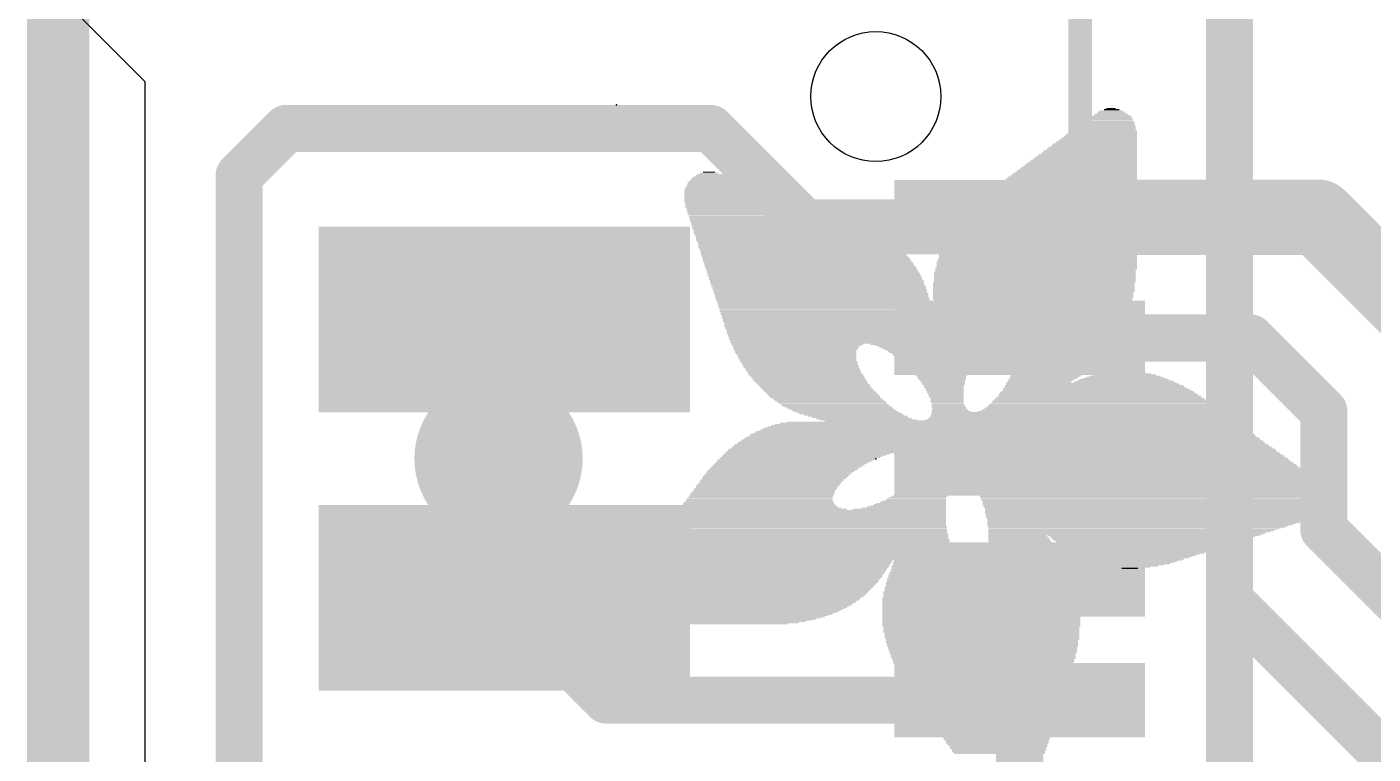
# Model space of a CAD drawing. Extents: x -0.1 to 50.8, y -0.1 to 23.
# Drawn here: x -0.13 to 7.12, y 9.84 to 13.75 of the extents above; entities that cross this region are included whole.
import ezdxf

# ---------------------------------------------------------------- set-up
doc = ezdxf.new("R2010")
doc.units = 0
for name, color, linetype in [('1', 12, 'CONTINUOUS'), ('16', 132, 'CONTINUOUS'), ('18', 110, 'CONTINUOUS'), ('20', 53, 'CONTINUOUS'), ('21', 40, 'CONTINUOUS'), ('22', 6, 'CONTINUOUS'), ('23', 40, 'CONTINUOUS'), ('24', 6, 'CONTINUOUS')]:
    doc.layers.add(name, color=color, linetype=linetype)

# ---------------------------------------------------------------- blocks, each defined once
blk = doc.blocks.new('RECT')
blk.add_solid([(-0.5, -0.5), (0.5, -0.5), (-0.5, 0.5), (0.5, 0.5)])
blk = doc.blocks.new('ROUNDV')
at = {"const_width": 0.5}
blk.add_lwpolyline([(0, -0.25, 1), (0, 0.25, 1), (0, -0.25)], format="xyb", dxfattribs=at)

msp = doc.modelspace()

# ---------------------------------------------------------------- linework, layer by layer
at = {"layer": '1'}
for points, const_width in [([(0, 22.86), (0, 0)], 0.254), ([(1.016, 12.954), (1.27, 13.208)], 0.254), ([(1.27, 13.208), (3.556, 13.208)], 0.254), ([(3.556, 13.208), (4.064, 12.7)], 0.254), ([(1.016, 9.271), (1.016, 12.954)], 0.254), ([(5.22, 12.73), (6.828, 12.73)], 0.4064), ([(6.828, 12.73), (7.549, 12.009)], 0.4064), ([(5.19, 12.7), (5.22, 12.73)], 0.254), ([(4.064, 12.7), (5.19, 12.7)], 0.254), ([(5.22, 12.08), (6.462, 12.08)], 0.254), ([(6.462, 12.08), (6.858, 11.684)], 0.254), ([(6.858, 11.684), (6.858, 11.049)], 0.254), ([(5.22, 11.43), (6.223, 11.43)], 0.254), ([(6.223, 11.43), (6.35, 11.303)], 0.254), ([(6.35, 11.303), (6.35, 10.668)], 0.254), ([(6.858, 11.049), (7.493, 10.414)], 0.254), ([(2.995, 10.13), (2.445, 10.68)], 0.254), ([(6.35, 10.668), (7.874, 9.144)], 0.254), ([(5.22, 10.13), (2.995, 10.13)], 0.254), ([(5.22, 10.13), (5.22, 8.255)], 0.254)]:
    msp.add_lwpolyline(points, dxfattribs=dict(at, const_width=const_width))
for points, const_width in [([(1.27, 13.2715, 1), (1.27, 13.1445)], 0.127), ([(1.3149, 13.1631, 1), (1.2251, 13.2529)], 0.127), ([(3.6009, 13.2529, 1), (3.5111, 13.1631)], 0.127), ([(3.556, 13.1445, 1), (3.556, 13.2715)], 0.127), ([(1.0795, 12.954, 1), (0.9525, 12.954)], 0.127), ([(0.9711, 12.9989, 1), (1.0609, 12.9091)], 0.127), ([(5.22, 12.8316, 1), (5.22, 12.6284)], 0.2032), ([(6.8998, 12.8018, 1), (6.7562, 12.6582)], 0.2032), ([(6.828, 12.6284, 1), (6.828, 12.8316)], 0.2032), ([(5.2649, 12.6851, 1), (5.1751, 12.7749)], 0.127), ([(4.064, 12.7635, 1), (4.064, 12.6365)], 0.127), ([(4.0191, 12.6551, 1), (4.1089, 12.7449)], 0.127), ([(5.1451, 12.7449, 1), (5.2349, 12.6551)], 0.127), ([(5.19, 12.6365, 1), (5.19, 12.7635)], 0.127), ([(5.22, 12.1435, 1), (5.22, 12.0165)], 0.127), ([(6.5069, 12.1249, 1), (6.4171, 12.0351)], 0.127), ([(6.462, 12.0165, 1), (6.462, 12.1435)], 0.127), ([(6.9215, 11.684, 1), (6.7945, 11.684)], 0.127), ([(6.8131, 11.6391, 1), (6.9029, 11.7289)], 0.127), ([(5.22, 11.4935, 1), (5.22, 11.3665)], 0.127), ([(6.2679, 11.4749, 1), (6.1781, 11.3851)], 0.127), ([(6.223, 11.3665, 1), (6.223, 11.4935)], 0.127), ([(6.4135, 11.303, 1), (6.2865, 11.303)], 0.127), ([(6.3051, 11.2581, 1), (6.3949, 11.3479)], 0.127), ([(6.9029, 11.0939, 1), (6.8131, 11.0041)], 0.127), ([(6.7945, 11.049, 1), (6.9215, 11.049)], 0.127), ([(2.4899, 10.7249, 1), (2.4001, 10.6351)], 0.127), ([(6.3949, 10.7129, 1), (6.3051, 10.6231)], 0.127), ([(6.2865, 10.668, 1), (6.4135, 10.668)], 0.127), ([(2.995, 10.1935, 1), (2.995, 10.0665)], 0.127), ([(2.9501, 10.0851, 1), (3.0399, 10.1749)], 0.127), ([(5.2835, 10.13, 1), (5.1565, 10.13)], 0.127), ([(5.22, 10.0665, 1), (5.22, 10.1935)], 0.127)]:
    msp.add_lwpolyline(points, format="xyb", dxfattribs=dict(at, const_width=const_width))
at = {"layer": '16', "const_width": 0.254}
for points in [[(0, 0), (0, 22.86)], [(6.35, 15.24), (6.35, 4.191)]]:
    msp.add_lwpolyline(points, dxfattribs=at)
at = {"layer": '20'}
for p, q in [((0, 13.97), (0.508, 13.462)), ((0.508, 13.462), (0.508, 9.398))]:
    msp.add_line(p, q, dxfattribs=at)
msp.add_circle((4.445, 13.38), 0.35, dxfattribs=at)
at = {"layer": '21', "const_width": 0.127}
for points in [[(0.145, 15.23), (0.145, 7.63)], [(5.545, 13.93), (5.545, 13.13)]]:
    msp.add_lwpolyline(points, dxfattribs=at)
at = {"layer": '21', "const_width": 0.0635}
msp.add_lwpolyline([(5.5133, 13.13, 1), (5.5767, 13.13)], format="xyb", dxfattribs=at)
at = {"layer": '23'}
msp.add_point((4.445, 11.43), dxfattribs=at)
at = {"layer": '24'}
msp.add_point((3.048, 13.335), dxfattribs=at)

# ---------------------------------------------------------------- block references
at = {"layer": '1', "xscale": 0.4, "yscale": 1.35, "rotation": 270}
for p in [(5.22, 12.73), (5.22, 12.08), (5.22, 11.43), (5.22, 10.78), (5.22, 10.13)]:
    msp.add_blockref('RECT', p, dxfattribs=at)
at = {"layer": '1', "xscale": 2}
for p in [(2.445, 12.18), (2.445, 10.68)]:
    msp.add_blockref('RECT', p, dxfattribs=at)
at = {"layer": '18', "xscale": 0.9064, "yscale": 0.9064}
msp.add_blockref('ROUNDV', (2.413, 11.43), dxfattribs=at)
msp.add_blockref('ROUNDV', (2.413, 11.43), dxfattribs=at)
at = {"layer": '22'}
for p, xscale, yscale in [((5.7118, 13.2652), 0.2286, 0.0063), ((5.7119, 13.2715), 0.2159, 0.0064), ((5.715, 13.2779), 0.1968, 0.0063), ((5.7118, 13.2842), 0.1778, 0.0064), ((5.715, 13.2906), 0.1588, 0.0063), ((5.7119, 13.2969), 0.1397, 0.0064), ((5.715, 13.3033), 0.1206, 0.0063), ((5.715, 13.3096), 0.0826, 0.0064), ((5.7118, 13.316), 0.0508, 0.0063), ((5.6769, 13.1953), 0.3492, 0.0064), ((5.6769, 13.2017), 0.3366, 0.0063), ((5.6801, 13.208), 0.3302, 0.0064), ((5.6865, 13.2144), 0.3175, 0.0063), ((5.6896, 13.2207), 0.3112, 0.0064), ((5.6896, 13.2271), 0.2984, 0.0063), ((5.6959, 13.2334), 0.2857, 0.0064), ((5.6991, 13.2398), 0.2794, 0.0063), ((5.6992, 13.2461), 0.2667, 0.0064), ((5.7055, 13.2525), 0.254, 0.0063), ((5.7054, 13.2588), 0.2413, 0.0064), ((5.6261, 13.1255), 0.4508, 0.0063), ((5.6325, 13.1318), 0.4381, 0.0064), ((5.6356, 13.1382), 0.4318, 0.0063), ((5.642, 13.1445), 0.4191, 0.0064), ((5.6452, 13.1509), 0.4127, 0.0063), ((5.6483, 13.1572), 0.4064, 0.0064), ((5.6547, 13.1636), 0.3937, 0.0063), ((5.6579, 13.1699), 0.3873, 0.0064), ((5.661, 13.1763), 0.381, 0.0063), ((5.6673, 13.1826), 0.3683, 0.0064), ((5.6706, 13.189), 0.3619, 0.0063), ((5.5753, 13.0493), 0.5524, 0.0063), ((5.5785, 13.0556), 0.5461, 0.0064), ((5.5848, 13.062), 0.5334, 0.0063), ((5.588, 13.0683), 0.527, 0.0064), ((5.5944, 13.0747), 0.5143, 0.0063), ((5.5975, 13.081), 0.508, 0.0064), ((5.6007, 13.0874), 0.5016, 0.0063), ((5.6071, 13.0937), 0.4889, 0.0064), ((5.6102, 13.1001), 0.4826, 0.0063), ((5.6134, 13.1064), 0.4762, 0.0064), ((5.6198, 13.1128), 0.4635, 0.0063), ((5.6229, 13.1191), 0.4572, 0.0064), ((5.5277, 12.9794), 0.6477, 0.0064), ((5.5309, 12.9858), 0.6413, 0.0063), ((5.5372, 12.9921), 0.6286, 0.0064), ((5.5404, 12.9985), 0.6223, 0.0063), ((5.5467, 13.0048), 0.6096, 0.0064), ((5.5499, 13.0112), 0.6032, 0.0063), ((5.5531, 13.0175), 0.5969, 0.0064), ((5.5594, 13.0239), 0.5842, 0.0063), ((5.5626, 13.0302), 0.5778, 0.0064), ((5.5658, 13.0366), 0.5715, 0.0063), ((5.5721, 13.0429), 0.5588, 0.0064), ((3.6132, 12.9032), 0.3747, 0.0064), ((3.5973, 12.9159), 0.3302, 0.0064), ((3.6037, 12.9096), 0.3429, 0.0063), ((3.5878, 12.9223), 0.2985, 0.0063), ((3.5846, 12.9286), 0.2794, 0.0064), ((3.5751, 12.935), 0.2477, 0.0063), ((3.5687, 12.9413), 0.2222, 0.0064), ((3.5624, 12.9477), 0.1969, 0.0063), ((3.5592, 12.954), 0.1651, 0.0064), ((3.5529, 12.9604), 0.1397, 0.0063), ((3.5465, 12.9667), 0.1016, 0.0064), ((3.5465, 12.9731), 0.0635, 0.0063), ((5.4769, 12.9032), 0.7493, 0.0064), ((5.4801, 12.9096), 0.7429, 0.0063), ((5.4832, 12.9159), 0.7366, 0.0064), ((5.4896, 12.9223), 0.7239, 0.0063), ((5.4928, 12.9286), 0.7175, 0.0064), ((5.4991, 12.935), 0.7048, 0.0063), ((5.5023, 12.9413), 0.6985, 0.0064), ((5.5055, 12.9477), 0.6921, 0.0063), ((5.5118, 12.954), 0.6794, 0.0064), ((5.515, 12.9604), 0.6731, 0.0063), ((5.5182, 12.9667), 0.6667, 0.0064), ((5.5245, 12.9731), 0.654, 0.0063), ((3.6449, 12.8778), 0.4636, 0.0064), ((3.6544, 12.8715), 0.4826, 0.0063), ((3.6608, 12.8651), 0.4953, 0.0064), ((3.6798, 12.8524), 0.5334, 0.0064), ((3.6925, 12.846), 0.5588, 0.0063), ((3.7116, 12.8334), 0.5969, 0.0063), ((3.6735, 12.8588), 0.5207, 0.0063), ((3.7021, 12.8397), 0.5779, 0.0064), ((3.6386, 12.8841), 0.4381, 0.0063), ((3.6259, 12.8905), 0.4127, 0.0064), ((3.6227, 12.8969), 0.3937, 0.0063), ((5.4293, 12.8334), 0.8445, 0.0063), ((5.4356, 12.8397), 0.8318, 0.0064), ((5.4388, 12.846), 0.8255, 0.0063), ((5.442, 12.8524), 0.8191, 0.0064), ((5.4451, 12.8588), 0.8128, 0.0063), ((5.4515, 12.8651), 0.8001, 0.0064), ((5.4546, 12.8715), 0.7937, 0.0063), ((5.4578, 12.8778), 0.7874, 0.0064), ((5.4642, 12.8841), 0.7747, 0.0063), ((5.4674, 12.8905), 0.7683, 0.0064), ((5.4705, 12.8969), 0.762, 0.0063), ((3.7211, 12.827), 0.616, 0.0064), ((3.7306, 12.8207), 0.635, 0.0063), ((3.7402, 12.8143), 0.6541, 0.0064), ((3.7624, 12.8016), 0.6858, 0.0064), ((3.7719, 12.7953), 0.7048, 0.0063), ((3.7814, 12.7889), 0.7239, 0.0064), ((3.7529, 12.8079), 0.6667, 0.0063), ((3.791, 12.7826), 0.7429, 0.0063), ((3.8227, 12.7635), 0.7938, 0.0064), ((3.8037, 12.7762), 0.7557, 0.0064), ((3.8132, 12.7698), 0.7747, 0.0063), ((3.8354, 12.7572), 0.8064, 0.0063), ((5.3912, 12.7572), 0.9207, 0.0063), ((5.3943, 12.7635), 0.9144, 0.0064), ((5.3975, 12.7698), 0.908, 0.0063), ((5.4007, 12.7762), 0.9017, 0.0064), ((5.4039, 12.7826), 0.8953, 0.0063), ((5.407, 12.7889), 0.889, 0.0064), ((5.4102, 12.7953), 0.8826, 0.0063), ((5.4134, 12.8016), 0.8763, 0.0064), ((5.4165, 12.8079), 0.8699, 0.0063), ((5.4197, 12.8143), 0.8636, 0.0064), ((5.4229, 12.8207), 0.8572, 0.0063), ((5.4261, 12.827), 0.8509, 0.0064), ((3.8545, 12.7445), 0.8445, 0.0063), ((3.845, 12.7508), 0.8255, 0.0064), ((3.8735, 12.7317), 0.87, 0.0063), ((3.883, 12.7254), 0.889, 0.0064), ((3.8672, 12.7381), 0.8573, 0.0064), ((3.8926, 12.7191), 0.8953, 0.0063), ((3.8989, 12.7127), 0.908, 0.0064), ((3.9053, 12.7064), 0.9207, 0.0063), ((3.9148, 12.7), 0.9271, 0.0064), ((3.9211, 12.6936), 0.9398, 0.0063), ((3.9275, 12.6873), 0.9525, 0.0064), ((5.3626, 12.6873), 0.9779, 0.0064), ((5.3658, 12.6936), 0.9715, 0.0063), ((5.3689, 12.7064), 0.9652, 0.0063), ((5.3689, 12.7), 0.9652, 0.0064), ((5.3721, 12.7127), 0.9588, 0.0064), ((5.3753, 12.7191), 0.9525, 0.0063), ((5.3784, 12.7254), 0.9461, 0.0064), ((5.3816, 12.7381), 0.9398, 0.0064), ((5.3816, 12.7317), 0.9398, 0.0063), ((5.3848, 12.7445), 0.9334, 0.0063), ((5.388, 12.7508), 0.9271, 0.0064), ((3.937, 12.681), 0.9588, 0.0063), ((3.9497, 12.6683), 0.9842, 0.0063), ((3.9434, 12.6746), 0.9715, 0.0064), ((3.9624, 12.6555), 0.997, 0.0063), ((3.9656, 12.6492), 1.0033, 0.0064), ((3.9719, 12.6429), 1.016, 0.0063), ((3.9561, 12.6619), 0.9843, 0.0064), ((3.9783, 12.6365), 1.016, 0.0064), ((3.9815, 12.6302), 1.0223, 0.0063), ((3.991, 12.6238), 1.0287, 0.0064), ((3.9942, 12.6174), 1.0351, 0.0063), ((5.3403, 12.6174), 1.0223, 0.0063), ((5.3435, 12.6302), 1.016, 0.0063), ((5.3435, 12.6238), 1.016, 0.0064), ((5.3467, 12.6429), 1.0096, 0.0063), ((5.3467, 12.6365), 1.0096, 0.0064), ((5.3498, 12.6492), 1.0033, 0.0064), ((5.3531, 12.6619), 0.9969, 0.0064), ((5.3531, 12.6555), 0.9969, 0.0063), ((5.3562, 12.6683), 0.9906, 0.0063), ((5.3594, 12.681), 0.9842, 0.0063), ((5.3594, 12.6746), 0.9842, 0.0064), ((4.0005, 12.6111), 1.0478, 0.0064), ((4.0037, 12.6048), 1.0541, 0.0063), ((4.0132, 12.5921), 1.0604, 0.0063), ((4.0101, 12.5984), 1.0541, 0.0064), ((4.0196, 12.5857), 1.0605, 0.0064), ((4.0227, 12.5793), 1.0668, 0.0063), ((4.029, 12.573), 1.0795, 0.0064), ((4.0323, 12.5667), 1.0859, 0.0063), ((4.0386, 12.5603), 1.0858, 0.0064), ((4.0418, 12.554), 1.0922, 0.0063), ((4.045, 12.5476), 1.0859, 0.0064), ((4.0513, 12.5412), 1.0986, 0.0063), ((5.3213, 12.5412), 1.0604, 0.0063), ((5.3245, 12.5603), 1.0541, 0.0064), ((5.3245, 12.554), 1.0541, 0.0063), ((5.3245, 12.5476), 1.0541, 0.0064), ((5.3277, 12.573), 1.0477, 0.0064), ((5.3277, 12.5667), 1.0477, 0.0063), ((5.3308, 12.5857), 1.0414, 0.0064), ((5.3308, 12.5793), 1.0414, 0.0063), ((5.334, 12.5984), 1.035, 0.0064), ((5.334, 12.5921), 1.035, 0.0063), ((5.3372, 12.6111), 1.0287, 0.0064), ((5.3372, 12.6048), 1.0287, 0.0063), ((4.0513, 12.5349), 1.0986, 0.0064), ((4.0545, 12.5286), 1.1049, 0.0063), ((4.064, 12.5159), 1.1112, 0.0063), ((4.0672, 12.5095), 1.1176, 0.0064), ((4.0609, 12.5222), 1.1049, 0.0064), ((4.0735, 12.5031), 1.1176, 0.0063), ((4.0735, 12.4968), 1.1176, 0.0064), ((4.0767, 12.4905), 1.124, 0.0063), ((4.0863, 12.4778), 1.1303, 0.0063), ((4.0863, 12.4714), 1.1303, 0.0064), ((4.0831, 12.4841), 1.1239, 0.0064), ((5.3117, 12.4905), 1.0795, 0.0063), ((5.3117, 12.4841), 1.0795, 0.0064), ((5.3117, 12.4778), 1.0795, 0.0063), ((5.3117, 12.4714), 1.0795, 0.0064), ((5.315, 12.5031), 1.0731, 0.0063), ((5.315, 12.4968), 1.0731, 0.0064), ((5.3181, 12.5286), 1.0668, 0.0063), ((5.3181, 12.5222), 1.0668, 0.0064), ((5.3181, 12.5159), 1.0668, 0.0063), ((5.3181, 12.5095), 1.0668, 0.0064), ((5.3213, 12.5349), 1.0604, 0.0064), ((4.0957, 12.4587), 1.1367, 0.0064), ((4.0957, 12.4524), 1.1367, 0.0063), ((4.0926, 12.465), 1.1303, 0.0063), ((4.1021, 12.446), 1.1366, 0.0064), ((4.1021, 12.4397), 1.1366, 0.0063), ((4.1053, 12.4333), 1.143, 0.0064), ((4.1116, 12.4269), 1.143, 0.0063), ((4.1116, 12.4206), 1.143, 0.0064), ((4.1148, 12.4143), 1.1494, 0.0063), ((4.118, 12.4079), 1.143, 0.0064), ((4.1212, 12.4016), 1.1493, 0.0063), ((4.1212, 12.3952), 1.1493, 0.0064), ((5.3022, 12.4333), 1.0859, 0.0064), ((5.3022, 12.4269), 1.0859, 0.0063), ((5.3022, 12.4206), 1.0859, 0.0064), ((5.3022, 12.4143), 1.0859, 0.0063), ((5.3022, 12.4079), 1.0859, 0.0064), ((5.3022, 12.4016), 1.0859, 0.0063), ((5.3022, 12.3952), 1.0859, 0.0064), ((5.3086, 12.4587), 1.0858, 0.0064), ((5.3086, 12.4524), 1.0858, 0.0063), ((5.3055, 12.446), 1.0795, 0.0064), ((5.3055, 12.4397), 1.0795, 0.0063), ((5.3117, 12.465), 1.0795, 0.0063), ((4.1275, 12.3889), 1.1494, 0.0063), ((4.1275, 12.3825), 1.1494, 0.0064), ((4.1275, 12.3762), 1.1494, 0.0063), ((4.1338, 12.3698), 1.1493, 0.0064), ((4.1338, 12.3635), 1.1493, 0.0063), ((4.1371, 12.3571), 1.1557, 0.0064), ((4.1402, 12.3508), 1.1494, 0.0063), ((4.1402, 12.3444), 1.1494, 0.0064), ((4.1433, 12.3381), 1.1557, 0.0063), ((4.1466, 12.3317), 1.1493, 0.0064), ((4.1466, 12.3254), 1.1493, 0.0063), ((5.2959, 12.3762), 1.0858, 0.0063), ((5.2959, 12.3698), 1.0858, 0.0064), ((5.2959, 12.3635), 1.0858, 0.0063), ((5.2959, 12.3571), 1.0858, 0.0064), ((5.2959, 12.3508), 1.0858, 0.0063), ((5.2959, 12.3444), 1.0858, 0.0064), ((5.2959, 12.3381), 1.0858, 0.0063), ((5.2959, 12.3317), 1.0858, 0.0064), ((5.2927, 12.3254), 1.0795, 0.0063), ((5.3022, 12.3889), 1.0859, 0.0063), ((5.3022, 12.3825), 1.0859, 0.0064), ((4.1498, 12.319), 1.1557, 0.0064), ((4.1529, 12.3127), 1.1494, 0.0063), ((4.1529, 12.3063), 1.1494, 0.0064), ((4.1529, 12.3), 1.1494, 0.0063), ((4.1593, 12.2936), 1.1493, 0.0064), ((4.1593, 12.2873), 1.1493, 0.0063), ((4.1593, 12.2809), 1.1493, 0.0064), ((4.1656, 12.2746), 1.1494, 0.0063), ((4.1656, 12.2682), 1.1494, 0.0064), ((4.1656, 12.2619), 1.1494, 0.0063), ((4.1688, 12.2555), 1.143, 0.0064), ((5.2927, 12.319), 1.0795, 0.0064), ((5.2927, 12.3127), 1.0795, 0.0063), ((5.2927, 12.3063), 1.0795, 0.0064), ((5.2927, 12.3), 1.0795, 0.0063), ((5.2896, 12.2936), 1.0731, 0.0064), ((5.2896, 12.2873), 1.0731, 0.0063), ((5.2927, 12.2809), 1.0668, 0.0064), ((5.2927, 12.2746), 1.0668, 0.0063), ((5.2927, 12.2682), 1.0668, 0.0064), ((5.2896, 12.2619), 1.0605, 0.0063), ((5.2896, 12.2555), 1.0605, 0.0064), ((4.1719, 12.2492), 1.1493, 0.0063), ((4.1719, 12.2428), 1.1493, 0.0064), ((4.1751, 12.2365), 1.143, 0.0063), ((4.1783, 12.2301), 1.1494, 0.0064), ((4.1783, 12.2238), 1.1494, 0.0063), ((4.7085, 12.2174), 2.1971, 0.0064), ((4.7085, 12.2111), 2.1971, 0.0063), ((4.7085, 12.2047), 2.1971, 0.0064), ((4.7085, 12.1984), 2.1844, 0.0063), ((4.7085, 12.192), 2.1844, 0.0064), ((4.7085, 12.1857), 2.1844, 0.0063), ((4.7085, 12.1793), 2.1717, 0.0064), ((5.2896, 12.2492), 1.0605, 0.0063), ((5.2864, 12.2428), 1.0541, 0.0064), ((5.2864, 12.2365), 1.0541, 0.0063), ((5.2864, 12.2301), 1.0541, 0.0064), ((5.2864, 12.2238), 1.0541, 0.0063), ((4.7085, 12.173), 2.1717, 0.0063), ((4.3879, 12.1666), 1.5303, 0.0064), ((4.3815, 12.1603), 1.505, 0.0063), ((4.372, 12.1476), 1.4859, 0.0063), ((4.3656, 12.1412), 1.4732, 0.0064), ((4.3752, 12.1539), 1.4923, 0.0064), ((4.3624, 12.1285), 1.4541, 0.0064), ((4.3657, 12.1349), 1.4605, 0.0063), ((4.3624, 12.1222), 1.4415, 0.0063), ((4.3561, 12.1095), 1.4288, 0.0063), ((4.3593, 12.1158), 1.4351, 0.0064), ((5.4896, 12.1666), 0.5969, 0.0064), ((5.4959, 12.1603), 0.5842, 0.0063), ((5.4991, 12.1539), 0.5778, 0.0064), ((5.4991, 12.1476), 0.5652, 0.0063), ((5.4991, 12.1412), 0.5652, 0.0064), ((5.4991, 12.1349), 0.5524, 0.0063), ((5.4991, 12.1285), 0.5524, 0.0064), ((5.496, 12.1222), 0.5461, 0.0063), ((5.4991, 12.1158), 0.5398, 0.0064), ((5.4959, 12.1095), 0.5334, 0.0063), ((4.3529, 12.1031), 1.4224, 0.0064), ((4.3529, 12.0968), 1.4097, 0.0063), ((4.3498, 12.0904), 1.4033, 0.0064), ((4.3466, 12.0777), 1.3843, 0.0064), ((4.3466, 12.0714), 1.3843, 0.0063), ((4.3498, 12.0841), 1.3907, 0.0063), ((4.3466, 12.065), 1.3716, 0.0064), ((4.3434, 12.0587), 1.3652, 0.0063), ((4.3434, 12.0523), 1.3526, 0.0064), ((4.0227, 12.046), 0.7112, 0.0063), ((4.0196, 12.0396), 0.6921, 0.0064), ((4.0132, 12.0333), 0.6794, 0.0063), ((4.718, 12.046), 0.6033, 0.0063), ((4.7275, 12.0396), 0.5715, 0.0064), ((4.734, 12.0333), 0.5461, 0.0063), ((5.4706, 12.0333), 0.4953, 0.0063), ((5.4959, 12.1031), 0.5334, 0.0064), ((5.4928, 12.0968), 0.5271, 0.0063), ((5.4928, 12.0904), 0.5271, 0.0064), ((5.4864, 12.0714), 0.5144, 0.0063), ((5.4832, 12.065), 0.508, 0.0064), ((5.4832, 12.0587), 0.508, 0.0063), ((5.4769, 12.0396), 0.4953, 0.0064), ((5.4896, 12.0841), 0.5207, 0.0063), ((5.4896, 12.0777), 0.5207, 0.0064), ((5.4801, 12.0523), 0.5017, 0.0064), ((5.4801, 12.046), 0.5017, 0.0063), ((4.0132, 12.0206), 0.6668, 0.0063), ((4.01, 12.0142), 0.6604, 0.0064), ((4.0164, 12.0269), 0.6731, 0.0064), ((4.0132, 12.0079), 0.654, 0.0063), ((4.0132, 12.0015), 0.654, 0.0064), ((4.0164, 11.9952), 0.6477, 0.0063), ((4.0196, 11.9888), 0.6413, 0.0064), ((4.0196, 11.9825), 0.6413, 0.0063), ((4.0227, 11.9761), 0.635, 0.0064), ((4.0227, 11.9698), 0.635, 0.0063), ((4.0259, 11.9634), 0.6286, 0.0064), ((4.7403, 12.0269), 0.5334, 0.0064), ((4.7435, 12.0206), 0.5143, 0.0063), ((4.7466, 12.0142), 0.4953, 0.0064), ((4.753, 12.0079), 0.4826, 0.0063), ((4.753, 12.0015), 0.4699, 0.0064), ((4.7593, 11.9952), 0.4572, 0.0063), ((4.7594, 11.9888), 0.4445, 0.0064), ((4.7657, 11.9825), 0.4318, 0.0063), ((4.7656, 11.9761), 0.4191, 0.0064), ((4.7689, 11.9698), 0.4127, 0.0063), ((4.7721, 11.9634), 0.3937, 0.0064), ((5.4388, 11.9698), 0.4572, 0.0063), ((5.4356, 11.9634), 0.4508, 0.0064), ((5.442, 11.9761), 0.4635, 0.0064), ((5.4546, 12.0015), 0.4763, 0.0064), ((5.4515, 11.9952), 0.4699, 0.0063), ((5.4515, 11.9888), 0.4699, 0.0064), ((5.4483, 11.9825), 0.4636, 0.0063), ((5.4674, 12.0269), 0.4889, 0.0064), ((5.4674, 12.0206), 0.4889, 0.0063), ((5.4642, 12.0142), 0.4826, 0.0064), ((5.461, 12.0079), 0.4762, 0.0063), ((4.0259, 11.9571), 0.6286, 0.0063), ((4.0323, 11.9507), 0.6287, 0.0064), ((4.0354, 11.9444), 0.6223, 0.0063), ((4.0354, 11.938), 0.6223, 0.0064), ((4.0418, 11.9317), 0.6223, 0.0063), ((4.0418, 11.9253), 0.6223, 0.0064), ((4.045, 11.919), 0.6159, 0.0063), ((4.0513, 11.9126), 0.616, 0.0064), ((4.0513, 11.9063), 0.616, 0.0063), ((4.0576, 11.8999), 0.6159, 0.0064), ((4.0608, 11.8936), 0.6096, 0.0063), ((4.064, 11.8872), 0.616, 0.0064), ((4.7752, 11.9571), 0.3874, 0.0063), ((4.7752, 11.9507), 0.3746, 0.0064), ((4.7784, 11.9444), 0.3683, 0.0063), ((4.7784, 11.938), 0.3556, 0.0064), ((4.7816, 11.9317), 0.3493, 0.0063), ((4.7847, 11.9253), 0.3302, 0.0064), ((4.7847, 11.919), 0.3302, 0.0063), ((4.7879, 11.9126), 0.3112, 0.0064), ((4.7879, 11.9063), 0.3112, 0.0063), ((4.7911, 11.8999), 0.3048, 0.0064), ((4.7911, 11.8936), 0.2921, 0.0063), ((4.7942, 11.8872), 0.2857, 0.0064), ((5.3753, 11.8936), 0.3937, 0.0063), ((5.3721, 11.8872), 0.3874, 0.0064), ((5.388, 11.9063), 0.4064, 0.0063), ((5.3817, 11.8999), 0.3937, 0.0064), ((5.4007, 11.919), 0.4191, 0.0063), ((5.3943, 11.9126), 0.4064, 0.0064), ((5.407, 11.9253), 0.4191, 0.0064), ((5.4134, 11.938), 0.4318, 0.0064), ((5.4102, 11.9317), 0.4254, 0.0063), ((5.4293, 11.9571), 0.4509, 0.0063), ((5.4229, 11.9444), 0.4382, 0.0063), ((5.4261, 11.9507), 0.4445, 0.0064), ((5.7816, 11.8872), 0.2921, 0.0064), ((5.7785, 11.8936), 0.235, 0.0063), ((5.7785, 11.8999), 0.1588, 0.0064), ((4.0704, 11.8809), 0.6159, 0.0063), ((4.0735, 11.8745), 0.6096, 0.0064), ((4.0799, 11.8681), 0.6096, 0.0063), ((4.0831, 11.8618), 0.6033, 0.0064), ((4.0862, 11.8555), 0.6096, 0.0063), ((4.0926, 11.8491), 0.6096, 0.0064), ((4.0957, 11.8428), 0.6033, 0.0063), ((4.1021, 11.8364), 0.6032, 0.0064), ((4.1085, 11.83), 0.6033, 0.0063), ((4.1148, 11.8237), 0.6032, 0.0064), ((4.118, 11.8174), 0.5969, 0.0063), ((4.7974, 11.8809), 0.2794, 0.0063), ((4.7975, 11.8745), 0.2667, 0.0064), ((4.8006, 11.8681), 0.2604, 0.0063), ((4.8006, 11.8618), 0.2604, 0.0064), ((4.8038, 11.8555), 0.254, 0.0063), ((4.8037, 11.8491), 0.2413, 0.0064), ((4.807, 11.8428), 0.2349, 0.0063), ((4.807, 11.8364), 0.2349, 0.0064), ((4.8101, 11.83), 0.2286, 0.0063), ((4.8102, 11.8237), 0.2159, 0.0064), ((4.8102, 11.8174), 0.2159, 0.0063), ((5.6198, 11.8237), 0.9589, 0.0064), ((5.6229, 11.8174), 0.9652, 0.0063), ((5.6071, 11.8364), 0.9207, 0.0064), ((5.6134, 11.83), 0.9334, 0.0063), ((5.3245, 11.8428), 0.3429, 0.0063), ((5.3308, 11.8491), 0.3429, 0.0064), ((5.3372, 11.8555), 0.3556, 0.0063), ((5.3498, 11.8681), 0.3683, 0.0063), ((5.3467, 11.8618), 0.362, 0.0064), ((5.3626, 11.8809), 0.381, 0.0063), ((5.3594, 11.8745), 0.3746, 0.0064), ((5.7849, 11.8428), 0.5397, 0.0063), ((5.7849, 11.8491), 0.5143, 0.0064), ((5.7817, 11.8555), 0.4826, 0.0063), ((5.7849, 11.8618), 0.4509, 0.0064), ((5.7849, 11.8681), 0.4127, 0.0063), ((5.7849, 11.8745), 0.3747, 0.0064), ((5.7849, 11.8809), 0.3365, 0.0063), ((4.1244, 11.811), 0.5969, 0.0064), ((4.1307, 11.8047), 0.5969, 0.0063), ((4.1371, 11.7983), 0.5969, 0.0064), ((4.1433, 11.7919), 0.5969, 0.0063), ((4.1498, 11.7856), 0.5969, 0.0064), ((4.1561, 11.7793), 0.5969, 0.0063), ((4.1624, 11.7729), 0.5969, 0.0064), ((4.1688, 11.7666), 0.5969, 0.0063), ((4.1719, 11.7602), 0.5905, 0.0064), ((4.1847, 11.7538), 0.5905, 0.0063), ((4.1878, 11.7475), 0.5842, 0.0064), ((4.8133, 11.811), 0.2096, 0.0064), ((4.8165, 11.8047), 0.2032, 0.0063), ((4.8165, 11.7983), 0.2032, 0.0064), ((4.8197, 11.7919), 0.1969, 0.0063), ((4.8197, 11.7856), 0.1969, 0.0064), ((4.8228, 11.7793), 0.1905, 0.0063), ((4.8228, 11.7729), 0.1905, 0.0064), ((4.826, 11.7666), 0.1842, 0.0063), ((4.826, 11.7602), 0.1842, 0.0064), ((4.8292, 11.7538), 0.1778, 0.0063), ((4.8292, 11.7475), 0.1778, 0.0064), ((5.6515, 11.7475), 1.1366, 0.0064), ((5.6515, 11.7538), 1.124, 0.0063), ((5.6484, 11.7602), 1.1049, 0.0064), ((5.6483, 11.7666), 1.0922, 0.0063), ((5.642, 11.7793), 1.0668, 0.0063), ((5.6452, 11.7729), 1.0731, 0.0064), ((5.6388, 11.7856), 1.0478, 0.0064), ((5.6388, 11.7919), 1.035, 0.0063), ((5.6292, 11.8047), 1.0033, 0.0063), ((5.6356, 11.7983), 1.016, 0.0064), ((5.6261, 11.811), 0.9842, 0.0064), ((4.1974, 11.7412), 0.5905, 0.0063), ((4.2069, 11.7348), 0.5842, 0.0064), ((4.2132, 11.7285), 0.5842, 0.0063), ((4.2228, 11.7221), 0.5779, 0.0064), ((4.2291, 11.7157), 0.5778, 0.0063), ((4.2418, 11.7094), 0.5778, 0.0064), ((4.2514, 11.7031), 0.5715, 0.0063), ((4.2609, 11.6967), 0.5651, 0.0064), ((4.2736, 11.6904), 0.5651, 0.0063), ((4.2831, 11.684), 0.5588, 0.0064), ((4.299, 11.6776), 0.5525, 0.0063), ((4.3117, 11.6713), 0.5525, 0.0064), ((4.8292, 11.7412), 0.1778, 0.0063), ((4.8292, 11.7348), 0.1778, 0.0064), ((4.8323, 11.7285), 0.1715, 0.0063), ((4.8355, 11.7221), 0.1778, 0.0064), ((4.8355, 11.7157), 0.1778, 0.0063), ((4.8387, 11.7094), 0.1842, 0.0064), ((4.8387, 11.7031), 0.1842, 0.0063), ((4.8514, 11.684), 0.2096, 0.0064), ((5.5309, 11.6776), 1.5685, 0.0063), ((5.5372, 11.6713), 1.5812, 0.0064), ((4.8451, 11.6904), 0.1969, 0.0063), ((4.8451, 11.6967), 0.1841, 0.0064), ((5.6515, 11.684), 1.3144, 0.0064), ((5.6579, 11.6904), 1.2891, 0.0063), ((5.6579, 11.6967), 1.2637, 0.0064), ((5.6579, 11.7031), 1.2509, 0.0063), ((5.6611, 11.7094), 1.2319, 0.0064), ((5.6579, 11.7157), 1.2129, 0.0063), ((5.6579, 11.7221), 1.2001, 0.0064), ((5.6579, 11.7285), 1.1875, 0.0063), ((5.6547, 11.7348), 1.1684, 0.0064), ((5.6547, 11.7412), 1.1557, 0.0063), ((5.1435, 11.6014), 2.559, 0.0063), ((5.1498, 11.6078), 2.5337, 0.0064), ((5.1531, 11.6142), 2.5019, 0.0063), ((5.1626, 11.6205), 2.4701, 0.0064), ((5.1785, 11.6269), 2.4257, 0.0063), ((4.3275, 11.665), 0.5334, 0.0063), ((4.3466, 11.6586), 0.5334, 0.0064), ((4.3593, 11.6523), 0.5207, 0.0063), ((4.3815, 11.6459), 0.5144, 0.0064), ((4.4038, 11.6395), 0.5207, 0.0063), ((5.2737, 11.6332), 2.2098, 0.0064), ((5.5436, 11.6395), 1.6573, 0.0063), ((5.5468, 11.6459), 1.6383, 0.0064), ((5.5436, 11.6523), 1.6193, 0.0063), ((5.5372, 11.665), 1.5938, 0.0063), ((5.5436, 11.6586), 1.6065, 0.0064), ((4.3942, 11.5252), 1.3526, 0.0063), ((4.4038, 11.5316), 1.3589, 0.0064), ((4.4133, 11.538), 1.3525, 0.0063), ((4.426, 11.5443), 1.3653, 0.0064), ((4.4386, 11.5507), 1.3653, 0.0063), ((4.4609, 11.557), 1.3843, 0.0064), ((4.4863, 11.5633), 1.4224, 0.0063), ((5.1308, 11.5697), 2.6734, 0.0064), ((5.1308, 11.5761), 2.6606, 0.0063), ((5.134, 11.5824), 2.6289, 0.0064), ((5.1372, 11.5888), 2.6099, 0.0063), ((5.1372, 11.5951), 2.5845, 0.0064), ((5.8801, 11.5633), 1.2002, 0.0063), ((5.9087, 11.557), 1.1557, 0.0064), ((5.9309, 11.5507), 1.124, 0.0063), ((5.9468, 11.5443), 1.1176, 0.0064), ((5.9627, 11.538), 1.0985, 0.0063), ((5.9754, 11.5316), 1.0859, 0.0064), ((5.9912, 11.5252), 1.0795, 0.0063), ((4.0735, 11.4554), 0.889, 0.0064), ((4.0926, 11.4618), 0.9144, 0.0063), ((4.1116, 11.4681), 0.9398, 0.0064), ((4.3498, 11.4745), 1.4033, 0.0063), ((4.3529, 11.4808), 1.397, 0.0064), ((4.3593, 11.4871), 1.3843, 0.0063), ((4.3624, 11.4935), 1.3779, 0.0064), ((4.3656, 11.4999), 1.3716, 0.0063), ((4.372, 11.5062), 1.3716, 0.0064), ((4.3784, 11.5126), 1.3589, 0.0063), ((4.3847, 11.5189), 1.3589, 0.0064), ((4.8482, 11.4681), 0.4064, 0.0064), ((4.8609, 11.4618), 0.3937, 0.0063), ((4.8704, 11.4554), 0.3747, 0.0064), ((6.0039, 11.5189), 1.0668, 0.0064), ((6.0135, 11.5126), 1.0605, 0.0063), ((6.0262, 11.5062), 1.0605, 0.0064), ((6.0357, 11.4999), 1.0541, 0.0063), ((6.0452, 11.4935), 1.0604, 0.0064), ((6.0548, 11.4871), 1.0541, 0.0063), ((6.0643, 11.4808), 1.0605, 0.0064), ((6.0738, 11.4745), 1.0541, 0.0063), ((6.0802, 11.4681), 1.0541, 0.0064), ((6.0897, 11.4618), 1.0605, 0.0063), ((6.096, 11.4554), 1.0604, 0.0064), ((3.9624, 11.3856), 0.8064, 0.0063), ((3.9719, 11.3919), 0.8128, 0.0064), ((3.9783, 11.3983), 0.8128, 0.0063), ((3.9878, 11.4046), 0.8192, 0.0064), ((3.9974, 11.4109), 0.8255, 0.0063), ((4.0132, 11.4237), 0.8446, 0.0063), ((4.0069, 11.4173), 0.8319, 0.0064), ((4.0259, 11.43), 0.8446, 0.0064), ((4.0386, 11.4364), 0.8572, 0.0063), ((4.0481, 11.4427), 0.8636, 0.0064), ((4.0609, 11.449), 0.8763, 0.0063), ((4.8768, 11.449), 0.3746, 0.0063), ((4.88, 11.4427), 0.3683, 0.0064), ((4.8832, 11.4364), 0.3747, 0.0063), ((4.8895, 11.43), 0.3746, 0.0064), ((4.8927, 11.4237), 0.381, 0.0063), ((4.9022, 11.4109), 0.4, 0.0063), ((4.9054, 11.4046), 0.4064, 0.0064), ((4.9181, 11.3919), 0.4318, 0.0064), ((4.9213, 11.3856), 0.4381, 0.0063), ((4.8959, 11.4173), 0.3873, 0.0064), ((4.9118, 11.3983), 0.4191, 0.0063), ((6.1024, 11.449), 1.0731, 0.0063), ((6.1087, 11.4427), 1.0732, 0.0064), ((6.1468, 11.3856), 1.1494, 0.0063), ((6.1151, 11.4364), 1.0731, 0.0063), ((6.1214, 11.43), 1.0858, 0.0064), ((6.1246, 11.4237), 1.0922, 0.0063), ((6.1437, 11.3983), 1.1303, 0.0063), ((6.1468, 11.3919), 1.1366, 0.0064), ((6.1372, 11.4109), 1.1049, 0.0063), ((6.1309, 11.4173), 1.0922, 0.0064), ((6.1405, 11.4046), 1.1113, 0.0064), ((3.8831, 11.3094), 0.7747, 0.0063), ((3.8862, 11.3157), 0.7684, 0.0064), ((3.8958, 11.3221), 0.7747, 0.0063), ((3.9053, 11.3347), 0.7811, 0.0063), ((3.9021, 11.3284), 0.7747, 0.0064), ((3.9116, 11.3411), 0.781, 0.0064), ((3.918, 11.3475), 0.7811, 0.0063), ((3.9306, 11.3602), 0.7937, 0.0063), ((3.9243, 11.3538), 0.781, 0.0064), ((3.937, 11.3665), 0.7938, 0.0064), ((3.9466, 11.3728), 0.8001, 0.0063), ((3.9529, 11.3792), 0.8001, 0.0064), ((4.7498, 11.3094), 0.2096, 0.0063), ((4.7561, 11.3157), 0.2095, 0.0064), ((4.7625, 11.3221), 0.2096, 0.0063), ((4.7721, 11.3284), 0.2159, 0.0064), ((4.9784, 11.3411), 0.616, 0.0064), ((4.7847, 11.3347), 0.2286, 0.0063), ((4.9657, 11.3475), 0.5778, 0.0063), ((4.9562, 11.3538), 0.5461, 0.0064), ((4.9466, 11.3602), 0.5143, 0.0063), ((4.9403, 11.3665), 0.5016, 0.0064), ((4.9276, 11.3792), 0.4636, 0.0064), ((4.934, 11.3728), 0.4763, 0.0063), ((5.1181, 11.3347), 0.4254, 0.0063), ((5.8643, 11.3284), 1.8669, 0.0064), ((5.8706, 11.3221), 1.8669, 0.0063), ((5.8801, 11.3157), 1.8606, 0.0064), ((5.8833, 11.3094), 1.8669, 0.0063), ((6.1246, 11.3347), 1.3335, 0.0063), ((6.1373, 11.3411), 1.2954, 0.0064), ((6.1437, 11.3475), 1.2573, 0.0063), ((6.1468, 11.3538), 1.2382, 0.0064), ((6.1532, 11.3602), 1.2129, 0.0063), ((6.15, 11.3665), 1.1938, 0.0064), ((6.15, 11.3728), 1.1811, 0.0063), ((6.15, 11.3792), 1.1684, 0.0064), ((3.8323, 11.2395), 0.7747, 0.0064), ((3.8354, 11.2459), 0.7684, 0.0063), ((3.8418, 11.2522), 0.7683, 0.0064), ((3.8481, 11.2649), 0.7684, 0.0064), ((3.8449, 11.2586), 0.762, 0.0063), ((3.8545, 11.2713), 0.7683, 0.0063), ((3.8608, 11.284), 0.7684, 0.0063), ((3.8576, 11.2776), 0.762, 0.0064), ((3.8672, 11.2903), 0.7683, 0.0064), ((3.8735, 11.2967), 0.7684, 0.0063), ((3.8767, 11.303), 0.762, 0.0064), ((4.6927, 11.2395), 0.2731, 0.0064), ((4.6959, 11.2459), 0.2667, 0.0063), ((4.7054, 11.2522), 0.2603, 0.0064), ((4.7085, 11.2586), 0.254, 0.0063), ((4.7149, 11.2649), 0.2413, 0.0064), ((4.718, 11.2713), 0.2349, 0.0063), ((4.7244, 11.2776), 0.235, 0.0064), ((4.7308, 11.284), 0.2223, 0.0063), ((4.7371, 11.2903), 0.2222, 0.0064), ((4.7403, 11.2967), 0.2159, 0.0063), ((4.7466, 11.303), 0.2159, 0.0064), ((5.8928, 11.303), 1.8606, 0.0064), ((5.8928, 11.2967), 1.8606, 0.0063), ((5.8992, 11.2903), 1.8605, 0.0064), ((5.9023, 11.284), 1.8542, 0.0063), ((5.9087, 11.2776), 1.8542, 0.0064), ((5.9087, 11.2713), 1.8542, 0.0063), ((5.915, 11.2649), 1.8542, 0.0064), ((5.915, 11.2586), 1.8542, 0.0063), ((5.9182, 11.2522), 1.8478, 0.0064), ((5.9182, 11.2459), 1.8478, 0.0063), ((5.9214, 11.2395), 1.8415, 0.0064), ((3.8164, 11.1697), 0.8445, 0.0063), ((3.8259, 11.1633), 0.8636, 0.0064), ((3.8164, 11.176), 0.8319, 0.0064), ((3.8132, 11.1887), 0.8128, 0.0064), ((3.8164, 11.1824), 0.8191, 0.0063), ((3.8164, 11.1951), 0.8065, 0.0063), ((3.8164, 11.2014), 0.7937, 0.0064), ((3.8195, 11.2141), 0.7874, 0.0064), ((3.8195, 11.2078), 0.7874, 0.0063), ((3.8227, 11.2205), 0.781, 0.0063), ((3.8258, 11.2268), 0.7747, 0.0064), ((3.8323, 11.2332), 0.7747, 0.0063), ((4.5942, 11.1633), 0.4572, 0.0064), ((4.6101, 11.1697), 0.4254, 0.0063), ((4.6196, 11.176), 0.4064, 0.0064), ((4.6292, 11.1824), 0.3873, 0.0063), ((4.6355, 11.1887), 0.3746, 0.0064), ((4.645, 11.1951), 0.3556, 0.0063), ((4.6513, 11.2014), 0.3429, 0.0064), ((4.6609, 11.2078), 0.3238, 0.0063), ((4.6641, 11.2141), 0.3175, 0.0064), ((4.6704, 11.2205), 0.3048, 0.0063), ((4.6799, 11.2268), 0.2985, 0.0064), ((4.6863, 11.2332), 0.2858, 0.0063), ((5.9214, 11.2332), 1.8415, 0.0063), ((5.9245, 11.2268), 1.8351, 0.0064), ((5.9245, 11.2205), 1.8351, 0.0063), ((5.9277, 11.2141), 1.8288, 0.0064), ((5.9277, 11.2078), 1.8288, 0.0063), ((5.9309, 11.2014), 1.8224, 0.0064), ((5.9309, 11.1951), 1.8224, 0.0063), ((5.9278, 11.1887), 1.8161, 0.0064), ((5.9278, 11.1824), 1.8161, 0.0063), ((5.9309, 11.176), 1.8098, 0.0064), ((5.9277, 11.1697), 1.8034, 0.0063), ((5.9309, 11.1633), 1.797, 0.0064), ((4.0799, 11.0935), 1.4859, 0.0063), ((4.0831, 11.0998), 1.4795, 0.0064), ((4.0862, 11.1062), 1.4732, 0.0063), ((4.0894, 11.1189), 1.4668, 0.0063), ((4.0894, 11.1125), 1.4668, 0.0064), ((4.0926, 11.1252), 1.4605, 0.0064), ((4.0957, 11.1316), 1.4541, 0.0063), ((4.0989, 11.1443), 1.4478, 0.0063), ((4.0989, 11.1379), 1.4478, 0.0064), ((4.1021, 11.1506), 1.4414, 0.0064), ((3.8386, 11.157), 0.9017, 0.0063), ((4.572, 11.157), 0.5016, 0.0063), ((5.9309, 11.157), 1.797, 0.0063), ((5.9245, 11.1443), 1.7843, 0.0063), ((5.9245, 11.1379), 1.7843, 0.0064), ((5.9278, 11.1506), 1.7907, 0.0064), ((5.9245, 11.1316), 1.7717, 0.0063), ((5.9182, 11.1252), 1.759, 0.0064), ((5.915, 11.1189), 1.7526, 0.0063), ((5.9087, 11.1125), 1.7399, 0.0064), ((5.9087, 11.1062), 1.7272, 0.0063), ((5.8928, 11.0935), 1.6954, 0.0063), ((5.9024, 11.0998), 1.7145, 0.0064), ((4.0608, 11.0236), 1.5494, 0.0064), ((4.0608, 11.0173), 1.5494, 0.0063), ((4.0609, 11.03), 1.5367, 0.0063), ((4.064, 11.0363), 1.5304, 0.0064), ((4.0672, 11.049), 1.524, 0.0064), ((4.0672, 11.0427), 1.524, 0.0063), ((4.0704, 11.0554), 1.5177, 0.0063), ((4.0736, 11.0617), 1.5113, 0.0064), ((4.0735, 11.0744), 1.4986, 0.0064), ((4.0735, 11.0681), 1.4986, 0.0063), ((4.0767, 11.0808), 1.4922, 0.0063), ((4.0799, 11.0871), 1.4859, 0.0064), ((5.8864, 11.0871), 1.6827, 0.0064), ((5.8769, 11.0808), 1.6637, 0.0063), ((5.8674, 11.0744), 1.6446, 0.0064), ((5.8547, 11.0681), 1.6192, 0.0063), ((5.8515, 11.0617), 1.6002, 0.0064), ((5.8388, 11.0554), 1.5748, 0.0063), ((5.8293, 11.049), 1.5558, 0.0064), ((5.8197, 11.0427), 1.5367, 0.0063), ((5.8102, 11.0363), 1.5177, 0.0064), ((5.7976, 11.03), 1.4923, 0.0063), ((5.7912, 11.0236), 1.4796, 0.0064), ((5.207, 11.0173), 0.3112, 0.0063), ((5.9404, 11.0173), 1.143, 0.0063), ((4.0418, 10.9474), 1.6256, 0.0064), ((4.0418, 10.9538), 1.6129, 0.0063), ((4.045, 10.9601), 1.6065, 0.0064), ((4.0481, 10.9728), 1.6002, 0.0064), ((4.0481, 10.9665), 1.6002, 0.0063), ((4.0482, 10.9792), 1.5875, 0.0063), ((4.0513, 10.9855), 1.5812, 0.0064), ((4.0513, 10.9982), 1.5684, 0.0064), ((4.0545, 10.9919), 1.5748, 0.0063), ((4.0545, 11.0046), 1.5621, 0.0063), ((4.0576, 11.0109), 1.5557, 0.0064), ((5.2102, 11.0109), 0.3175, 0.0064), ((5.2134, 11.0046), 0.3239, 0.0063), ((5.2165, 10.9982), 0.3302, 0.0064), ((5.2165, 10.9919), 0.3302, 0.0063), ((5.2197, 10.9855), 0.3366, 0.0064), ((5.2229, 10.9792), 0.3429, 0.0063), ((5.226, 10.9728), 0.3493, 0.0064), ((5.2292, 10.9665), 0.3556, 0.0063), ((5.2292, 10.9601), 0.3556, 0.0064), ((5.2324, 10.9538), 0.362, 0.0063), ((5.2355, 10.9474), 0.3683, 0.0064), ((5.9341, 11.0109), 1.1049, 0.0064), ((5.9309, 11.0046), 1.0858, 0.0063), ((5.9214, 10.9982), 1.0541, 0.0064), ((5.915, 10.9919), 1.0287, 0.0063), ((5.9119, 10.9855), 0.9969, 0.0064), ((5.9055, 10.9792), 0.9716, 0.0063), ((5.896, 10.9728), 0.9398, 0.0064), ((5.8928, 10.9665), 0.9208, 0.0063), ((5.8864, 10.9601), 0.8827, 0.0064), ((5.8801, 10.9538), 0.8572, 0.0063), ((5.8738, 10.9474), 0.8319, 0.0064), ((3.8545, 10.8776), 1.3525, 0.0063), ((3.8608, 10.8839), 1.3526, 0.0064), ((3.8672, 10.8902), 1.3525, 0.0063), ((4.0354, 10.903), 1.6764, 0.0063), ((4.0354, 10.8966), 1.6764, 0.0064), ((4.0354, 10.9093), 1.6637, 0.0064), ((4.0386, 10.9157), 1.6574, 0.0063), ((4.0386, 10.9284), 1.6446, 0.0063), ((4.0386, 10.922), 1.6446, 0.0064), ((4.0418, 10.9347), 1.6383, 0.0064), ((4.0418, 10.9411), 1.6256, 0.0063), ((4.7117, 10.8839), 0.3366, 0.0064), ((4.7149, 10.8776), 0.3429, 0.0063), ((4.7149, 10.8902), 0.3302, 0.0063), ((5.2546, 10.8776), 0.4318, 0.0063), ((5.2515, 10.8839), 0.4255, 0.0064), ((5.2451, 10.9157), 0.4, 0.0063), ((5.2451, 10.9093), 0.4, 0.0064), ((5.2483, 10.903), 0.4064, 0.0063), ((5.2515, 10.8966), 0.4127, 0.0064), ((5.2515, 10.8902), 0.4127, 0.0063), ((5.2388, 10.9411), 0.3747, 0.0063), ((5.2388, 10.9347), 0.3747, 0.0064), ((5.2419, 10.9284), 0.381, 0.0063), ((5.2451, 10.922), 0.3874, 0.0064), ((5.8706, 10.9411), 0.8001, 0.0063), ((5.8643, 10.9347), 0.7747, 0.0064), ((5.8579, 10.9284), 0.7366, 0.0063), ((5.8547, 10.922), 0.7176, 0.0064), ((5.8483, 10.9157), 0.6795, 0.0063), ((5.8452, 10.9093), 0.6477, 0.0064), ((5.842, 10.903), 0.616, 0.0063), ((5.8357, 10.8966), 0.5905, 0.0064), ((5.8325, 10.8902), 0.5461, 0.0063), ((5.8325, 10.8839), 0.5207, 0.0064), ((5.8293, 10.8776), 0.4762, 0.0063), ((3.8069, 10.8077), 1.3589, 0.0064), ((3.8037, 10.8014), 1.3525, 0.0063), ((3.8132, 10.814), 1.3589, 0.0063), ((3.8164, 10.8204), 1.3525, 0.0064), ((3.8258, 10.8331), 1.3589, 0.0064), ((3.8227, 10.8268), 1.3526, 0.0063), ((3.8291, 10.8395), 1.3525, 0.0063), ((3.8386, 10.8521), 1.3589, 0.0063), ((3.8354, 10.8458), 1.3526, 0.0064), ((3.8418, 10.8585), 1.3525, 0.0064), ((3.8481, 10.8649), 1.3526, 0.0063), ((3.8545, 10.8712), 1.3525, 0.0064), ((5.007, 10.8014), 0.9906, 0.0063), ((4.7275, 10.814), 0.4191, 0.0063), ((4.7339, 10.8077), 0.4318, 0.0064), ((4.7213, 10.8331), 0.3937, 0.0064), ((4.7244, 10.8268), 0.4, 0.0063), ((4.7276, 10.8204), 0.4064, 0.0064), ((4.718, 10.8458), 0.3747, 0.0064), ((4.7212, 10.8395), 0.381, 0.0063), ((4.7149, 10.8521), 0.3683, 0.0063), ((4.718, 10.8585), 0.3619, 0.0064), ((4.7117, 10.8712), 0.3492, 0.0064), ((4.7149, 10.8649), 0.3556, 0.0063), ((5.2483, 10.8077), 0.508, 0.0064), ((5.2483, 10.814), 0.4953, 0.0063), ((5.2515, 10.8204), 0.4889, 0.0064), ((5.2546, 10.8268), 0.4826, 0.0063), ((5.2546, 10.8395), 0.4699, 0.0063), ((5.2546, 10.8331), 0.4699, 0.0064), ((5.2546, 10.8458), 0.4572, 0.0064), ((5.2546, 10.8649), 0.4445, 0.0063), ((5.2546, 10.8585), 0.4445, 0.0064), ((5.2578, 10.8521), 0.4508, 0.0063), ((5.2546, 10.8712), 0.4318, 0.0064), ((5.8262, 10.8712), 0.4445, 0.0064), ((5.8261, 10.8649), 0.4064, 0.0063), ((5.823, 10.8585), 0.3493, 0.0064), ((5.8197, 10.8521), 0.2921, 0.0063), ((5.8166, 10.8458), 0.2096, 0.0064), ((5.8135, 10.8395), 0.0889, 0.0063), ((3.756, 10.7378), 1.3462, 0.0063), ((3.7529, 10.7315), 1.3399, 0.0064), ((3.7624, 10.7442), 1.3462, 0.0064), ((3.7656, 10.7506), 1.3525, 0.0063), ((3.7719, 10.7569), 1.3526, 0.0064), ((3.7751, 10.7633), 1.3589, 0.0063), ((3.7814, 10.7696), 1.3589, 0.0064), ((3.7846, 10.7759), 1.3526, 0.0063), ((3.7942, 10.7887), 1.3589, 0.0063), ((3.791, 10.7823), 1.3525, 0.0064), ((3.8005, 10.795), 1.3589, 0.0064), ((5.007, 10.7378), 1.0287, 0.0063), ((5.0102, 10.7315), 1.0351, 0.0064), ((5.007, 10.7633), 1.016, 0.0063), ((5.0102, 10.7569), 1.0223, 0.0064), ((5.0102, 10.7506), 1.0223, 0.0063), ((5.0102, 10.7442), 1.0223, 0.0064), ((5.007, 10.7823), 1.0033, 0.0064), ((5.0102, 10.7759), 1.0097, 0.0063), ((5.0102, 10.7696), 1.0097, 0.0064), ((5.0102, 10.795), 0.9969, 0.0064), ((5.0102, 10.7887), 0.9969, 0.0063), ((3.7147, 10.6807), 1.3017, 0.0064), ((3.7211, 10.6871), 1.3144, 0.0063), ((3.7116, 10.6744), 1.2954, 0.0063), ((3.7084, 10.668), 1.289, 0.0064), ((3.7021, 10.6616), 1.2763, 0.0063), ((3.7338, 10.7061), 1.3272, 0.0064), ((3.7306, 10.6997), 1.3208, 0.0063), ((3.737, 10.7125), 1.3335, 0.0063), ((3.7275, 10.6934), 1.3145, 0.0064), ((3.7021, 10.6553), 1.2637, 0.0064), ((3.7465, 10.7252), 1.3398, 0.0063), ((3.7434, 10.7188), 1.3335, 0.0064), ((5.007, 10.6807), 1.0541, 0.0064), ((5.0102, 10.6744), 1.0605, 0.0063), ((5.0102, 10.668), 1.0605, 0.0064), ((5.0102, 10.6616), 1.0605, 0.0063), ((5.0102, 10.6553), 1.0605, 0.0064), ((5.007, 10.7125), 1.0414, 0.0063), ((5.0102, 10.7061), 1.0477, 0.0064), ((5.0102, 10.6997), 1.0477, 0.0063), ((5.0102, 10.6934), 1.0477, 0.0064), ((5.0102, 10.6871), 1.0477, 0.0063), ((5.0102, 10.7252), 1.0351, 0.0063), ((5.0102, 10.7188), 1.0351, 0.0064), ((3.6957, 10.649), 1.251, 0.0063), ((3.6925, 10.6426), 1.2446, 0.0064), ((3.6862, 10.6363), 1.2319, 0.0063), ((3.683, 10.6299), 1.2128, 0.0064), ((3.6766, 10.6235), 1.2001, 0.0063), ((3.6703, 10.6172), 1.1874, 0.0064), ((3.6671, 10.6109), 1.1684, 0.0063), ((3.664, 10.6045), 1.1493, 0.0064), ((3.6545, 10.5982), 1.1303, 0.0063), ((3.6513, 10.5918), 1.1113, 0.0064), ((3.6449, 10.5854), 1.0858, 0.0063), ((5.0133, 10.6109), 1.0668, 0.0063), ((5.0133, 10.6045), 1.0668, 0.0064), ((5.0133, 10.5982), 1.0668, 0.0063), ((5.0133, 10.5918), 1.0668, 0.0064), ((5.0133, 10.5854), 1.0668, 0.0063), ((5.0102, 10.649), 1.0605, 0.0063), ((5.0102, 10.6426), 1.0605, 0.0064), ((5.0102, 10.6363), 1.0605, 0.0063), ((5.0102, 10.6299), 1.0605, 0.0064), ((5.0102, 10.6235), 1.0605, 0.0063), ((5.0102, 10.6172), 1.0605, 0.0064), ((3.6354, 10.5791), 1.0668, 0.0064), ((3.629, 10.5728), 1.0414, 0.0063), ((3.6195, 10.5664), 1.0096, 0.0064), ((3.6132, 10.5601), 0.9715, 0.0063), ((3.6037, 10.5537), 0.9271, 0.0064), ((3.591, 10.5473), 0.8763, 0.0063), ((3.5751, 10.541), 0.7937, 0.0064), ((5.0133, 10.5791), 1.0668, 0.0064), ((5.0133, 10.5728), 1.0668, 0.0063), ((5.0133, 10.5664), 1.0668, 0.0064), ((5.0133, 10.5601), 1.0668, 0.0063), ((5.0133, 10.5537), 1.0668, 0.0064), ((5.0133, 10.5473), 1.0668, 0.0063), ((5.0133, 10.541), 1.0668, 0.0064), ((5.0133, 10.5347), 1.0668, 0.0063), ((5.0133, 10.5283), 1.0668, 0.0064), ((5.0133, 10.522), 1.0541, 0.0063), ((5.0133, 10.5156), 1.0541, 0.0064), ((5.0133, 10.5092), 1.0541, 0.0063), ((5.0133, 10.5029), 1.0541, 0.0064), ((5.0133, 10.4966), 1.0541, 0.0063), ((5.0165, 10.4902), 1.0478, 0.0064), ((5.0165, 10.4839), 1.0478, 0.0063), ((5.0165, 10.4775), 1.0478, 0.0064), ((5.0165, 10.4711), 1.0478, 0.0063), ((5.0165, 10.4648), 1.0478, 0.0064), ((5.0197, 10.4585), 1.0414, 0.0063), ((5.0165, 10.4521), 1.035, 0.0064), ((5.0165, 10.4458), 1.035, 0.0063), ((5.0165, 10.4394), 1.035, 0.0064), ((5.0197, 10.433), 1.0287, 0.0063), ((5.0197, 10.4267), 1.0287, 0.0064), ((5.0197, 10.4204), 1.0287, 0.0063), ((5.0197, 10.414), 1.016, 0.0064), ((5.0197, 10.4077), 1.016, 0.0063), ((5.0197, 10.4013), 1.016, 0.0064), ((5.0229, 10.3949), 1.0097, 0.0063), ((5.0229, 10.3886), 1.0097, 0.0064), ((5.0197, 10.3823), 1.0033, 0.0063), ((5.0229, 10.3759), 0.9969, 0.0064), ((5.0229, 10.3696), 0.9969, 0.0063), ((5.0229, 10.3632), 0.9969, 0.0064), ((5.026, 10.3568), 0.9906, 0.0063), ((5.0229, 10.3505), 0.9843, 0.0064), ((5.0261, 10.3442), 0.9779, 0.0063), ((5.0261, 10.3378), 0.9779, 0.0064), ((5.0229, 10.3315), 0.9715, 0.0063), ((5.026, 10.3251), 0.9652, 0.0064), ((5.026, 10.3187), 0.9652, 0.0063), ((5.0292, 10.3124), 0.9588, 0.0064), ((5.0261, 10.3061), 0.9525, 0.0063), ((5.0292, 10.2997), 0.9462, 0.0064), ((5.026, 10.2934), 0.9398, 0.0063), ((5.0292, 10.287), 0.9334, 0.0064), ((5.0292, 10.2806), 0.9334, 0.0063), ((5.0292, 10.268), 0.9208, 0.0063), ((5.0324, 10.2743), 0.9271, 0.0064), ((5.0324, 10.2616), 0.9144, 0.0064), ((5.0324, 10.2553), 0.9144, 0.0063), ((5.0324, 10.2489), 0.9017, 0.0064), ((5.0324, 10.2426), 0.9017, 0.0063), ((5.0356, 10.2362), 0.8953, 0.0064), ((5.0356, 10.2299), 0.8827, 0.0063), ((5.0356, 10.2235), 0.8827, 0.0064), ((5.0388, 10.2172), 0.8763, 0.0063), ((5.0387, 10.2108), 0.8636, 0.0064), ((5.0387, 10.2045), 0.8636, 0.0063), ((5.0419, 10.1981), 0.8572, 0.0064), ((5.0388, 10.1918), 0.8509, 0.0063), ((5.0419, 10.1854), 0.8446, 0.0064), ((5.0451, 10.1791), 0.8382, 0.0063), ((5.0419, 10.1727), 0.8318, 0.0064), ((5.045, 10.1664), 0.8255, 0.0063), ((5.0483, 10.16), 0.8191, 0.0064), ((5.0483, 10.1537), 0.8065, 0.0063), ((5.0483, 10.1473), 0.8065, 0.0064), ((5.0514, 10.141), 0.8001, 0.0063), ((5.0546, 10.1346), 0.7938, 0.0064), ((5.0546, 10.1283), 0.781, 0.0063), ((5.0546, 10.1219), 0.781, 0.0064), ((5.0546, 10.1156), 0.7684, 0.0063), ((5.0578, 10.1092), 0.762, 0.0064), ((5.0578, 10.1029), 0.762, 0.0063), ((5.061, 10.0965), 0.7557, 0.0064), ((5.061, 10.0902), 0.7429, 0.0063), ((5.0641, 10.0838), 0.7366, 0.0064), ((5.0641, 10.0775), 0.7366, 0.0063), ((5.0642, 10.0711), 0.7239, 0.0064), ((5.0673, 10.0648), 0.7176, 0.0063), ((5.0705, 10.0584), 0.7112, 0.0064), ((5.0673, 10.0521), 0.7048, 0.0063), ((5.0705, 10.0457), 0.6985, 0.0064), ((5.0737, 10.0394), 0.6921, 0.0063), ((5.0705, 10.033), 0.6858, 0.0064), ((5.0737, 10.0267), 0.6795, 0.0063), ((5.0737, 10.014), 0.6667, 0.0063), ((5.0769, 10.0203), 0.6731, 0.0064), ((5.0768, 10.0076), 0.6604, 0.0064), ((5.08, 10.0013), 0.654, 0.0063), ((5.08, 9.9949), 0.6414, 0.0064), ((5.08, 9.9886), 0.6414, 0.0063), ((5.0832, 9.9822), 0.635, 0.0064), ((5.0831, 9.9695), 0.6223, 0.0064), ((5.0864, 9.9759), 0.6287, 0.0063), ((5.0864, 9.9632), 0.6159, 0.0063), ((5.0895, 9.9568), 0.6096, 0.0064), ((5.0896, 9.9505), 0.5969, 0.0063), ((5.0896, 9.9441), 0.5969, 0.0064), ((5.0927, 9.9378), 0.5906, 0.0063), ((5.0927, 9.9314), 0.5778, 0.0064), ((5.0959, 9.9251), 0.5715, 0.0063), ((5.0959, 9.9187), 0.5715, 0.0064), ((5.0959, 9.9123), 0.5588, 0.0063), ((5.0991, 9.906), 0.5525, 0.0064), ((5.0991, 9.8997), 0.5525, 0.0063), ((5.0991, 9.8933), 0.5397, 0.0064), ((5.1022, 9.887), 0.5334, 0.0063), ((5.1054, 9.8806), 0.527, 0.0064), ((5.1023, 9.8742), 0.5207, 0.0063), ((5.1054, 9.8679), 0.5144, 0.0064), ((5.1086, 9.8616), 0.508, 0.0063), ((5.1054, 9.8552), 0.5016, 0.0064), ((5.1086, 9.8489), 0.4953, 0.0063), ((5.1118, 9.8425), 0.4889, 0.0064)]:
    msp.add_blockref('RECT', p, dxfattribs=dict(at, xscale=xscale, yscale=yscale))

doc.saveas('drawing.dxf')
